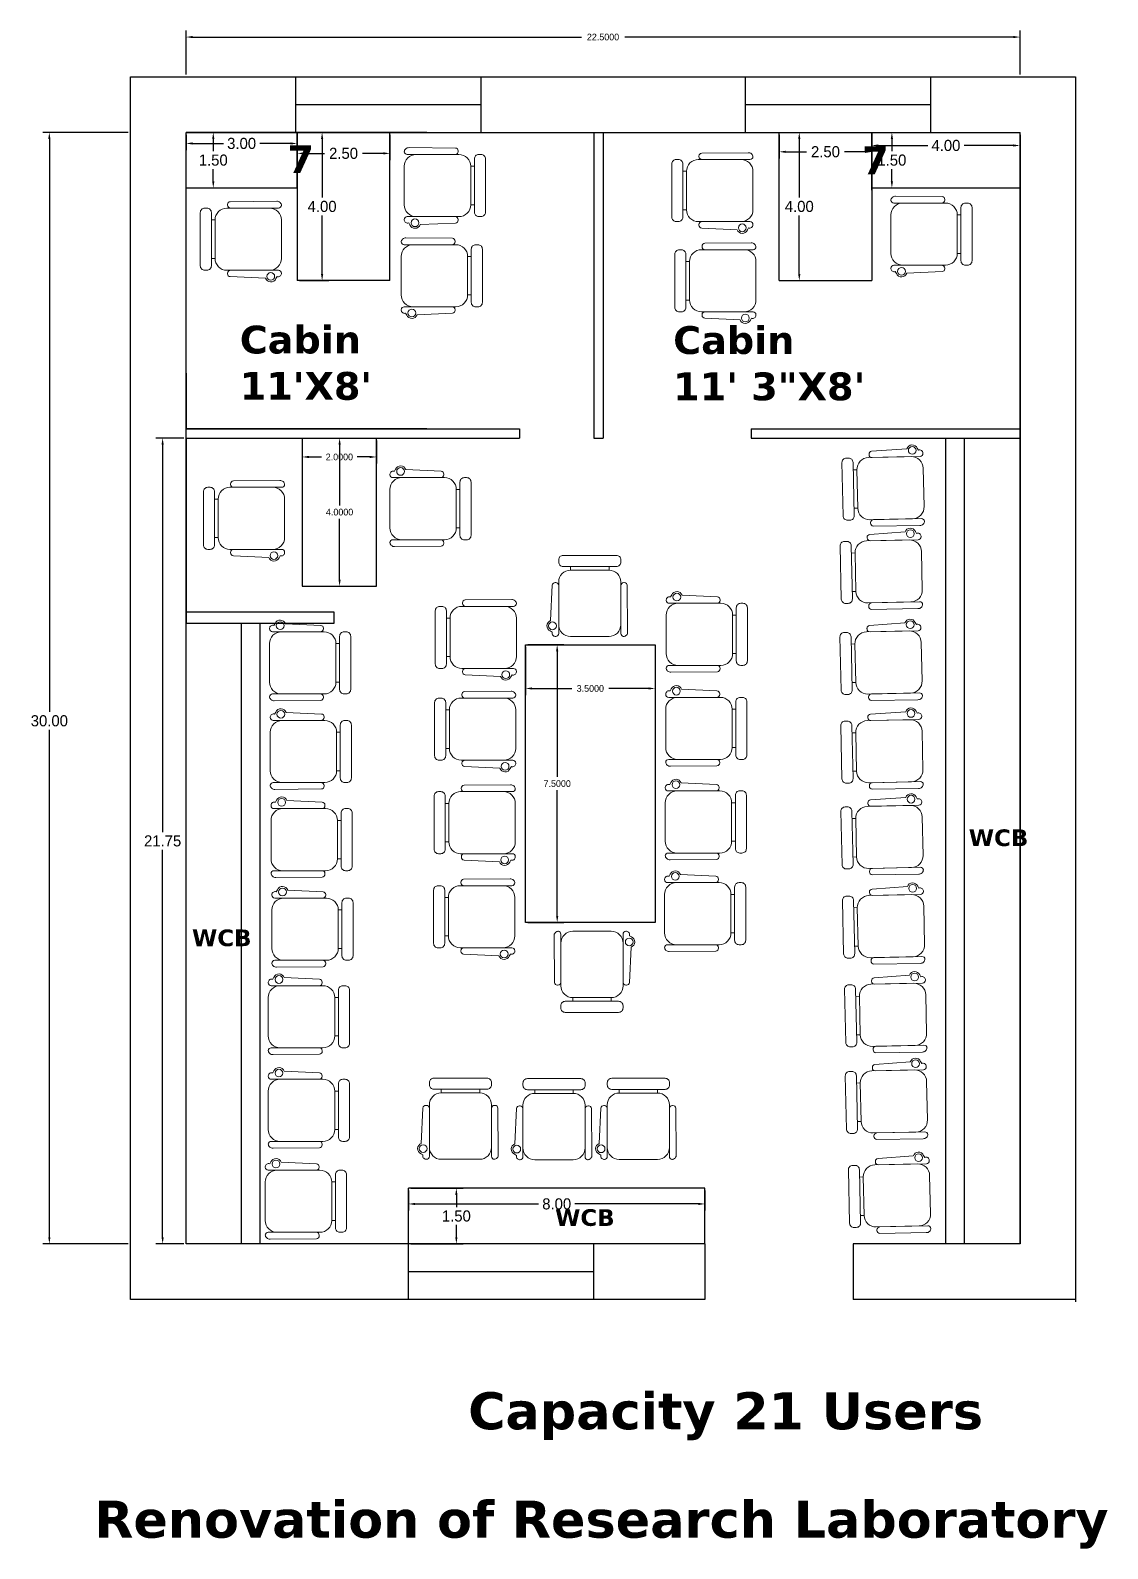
# Model space of a CAD drawing. Header units: inches. Extents: x 23 to 629, y -355 to 51.
# Drawn here: x 543.45 to 572.51, y -292.21 to -251.23 of the extents above; entities that cross this region are included whole.
import ezdxf

# ---------------------------------------------------------------- set-up
doc = ezdxf.new("R2010")
doc.units = ezdxf.units.IN
doc.header["$MEASUREMENT"] = 0
doc.layers.add('FUR', color=252, linetype='Continuous', lineweight=9)
doc.layers.add('FURN', color=252, linetype='Continuous', lineweight=9)
doc.dimstyles.get("Standard").update_dxf_attribs({"dimtxt": 0.18, "dimasz": 0.18, "dimexe": 0.18, "dimexo": 0.0625, "dimgap": 0.09, "dimtad": 0, "dimtih": 1, "dimtoh": 1, "dimdec": 4, "dimzin": 0, "dimdsep": 46, "dimtxsty": 'Standard', "dimcen": 0.09, "dimadec": 0, "dimazin": 0, "dimtfac": 1, "dimtdec": 4, "dimtofl": 0, "dimtmove": 0, "dimatfit": 3, "dimfxl": 1, "dimtolj": 1, "dimtzin": 0, "dimarcsym": 0})

# ---------------------------------------------------------------- blocks, each defined once
blk = doc.blocks.new('*D299')
at = {"color": 0, "lineweight": -2}
for p, q in [((546.087, -253.983), (543.783, -253.983)), ((543.963, -254.163), (543.963, -269.626)), ((543.963, -283.803), (543.963, -270.106)), ((546.087, -283.983), (543.783, -283.983))]:
    blk.add_line(p, q, dxfattribs=at)
at = {"color": 0}
for points in [[(543.933, -254.163), (543.993, -254.163), (543.963, -253.983)], [(543.933, -283.803), (543.993, -283.803), (543.963, -283.983)]]:
    blk.add_solid(points, dxfattribs=at)
at = {"layer": 'Defpoints', "color": 0}
for p in [(543.963, -253.983), (546.15, -253.983), (546.15, -283.983)]:
    blk.add_point(p, dxfattribs=at)
at = {"color": 0, "insert": (543.963, -269.866), "char_height": 0.3, "attachment_point": 5}
blk.add_mtext('\\A1;30.00', dxfattribs=at)
blk = doc.blocks.new('CINE CHAIR')
at = {"layer": 'FUR', "color": 48, "lineweight": 0}
for p, q in [((448043.7758, 57308.3057), (448043.7995, 57308.3057)), ((448043.7758, 57308.0577), (448043.7995, 57308.0577))]:
    blk.add_line(p, q, dxfattribs=at)
blk.add_lwpolyline([(448043.4505, 57308.4336), (448043.6781, 57308.4231, -0.388092), (448043.6954, 57308.4042), (448043.6954, 57308.4007, -0.414214), (448043.6764, 57308.3817), (448043.3673, 57308.3817, -0.414214), (448043.3483, 57308.4007), (448043.3483, 57308.4043, -0.491313), (448043.3768, 57308.4228), (448043.3841, 57308.4356)], format="xyb", dxfattribs=at)
for points in [[(448043.4243, 57308.3817), (448043.6998, 57308.3817, -0.414214), (448043.7758, 57308.3057), (448043.7758, 57308.0577, -0.414214), (448043.6998, 57307.9817), (448043.4243, 57307.9817, -0.414214), (448043.3483, 57308.0577), (448043.3483, 57308.3057, -0.414214)], [(448043.828, 57308.3817), (448043.8423, 57308.3817, -0.414214), (448043.8708, 57308.3532), (448043.8708, 57308.0102, -0.414214), (448043.8423, 57307.9817), (448043.828, 57307.9817, -0.414214), (448043.7995, 57308.0102), (448043.7995, 57308.3532, -0.414214)], [(448043.3789, 57307.9377), (448043.6778, 57307.9402, 0.393133), (448043.6955, 57307.9591), (448043.6955, 57307.9627, 0.414214), (448043.6765, 57307.9817), (448043.3673, 57307.9817, 0.414214), (448043.3483, 57307.9627), (448043.3483, 57307.9661, 0.435766)]]:
    blk.add_lwpolyline(points, format="xyb", close=True, dxfattribs=at)
blk.add_circle((448043.4169, 57308.4216), 0.0249, dxfattribs=at)
blk.add_arc((448043.4169, 57308.4216), 0.0356, 19.66282, 156.94942, dxfattribs=at)
blk = doc.blocks.new('*D300')
at = {"color": 0, "lineweight": -2}
for p, q in [((547.65, -252.42), (547.65, -251.23)), ((547.83, -251.41), (558.315, -251.41)), ((569.97, -251.41), (559.485, -251.41)), ((570.15, -252.42), (570.15, -251.23))]:
    blk.add_line(p, q, dxfattribs=at)
at = {"color": 0}
for points in [[(547.83, -251.38), (547.83, -251.44), (547.65, -251.41)], [(569.97, -251.38), (569.97, -251.44), (570.15, -251.41)]]:
    blk.add_solid(points, dxfattribs=at)
at = {"layer": 'Defpoints', "color": 0}
for p in [(570.15, -251.41), (547.65, -252.483), (570.15, -252.483)]:
    blk.add_point(p, dxfattribs=at)
at = {"color": 0, "insert": (558.9, -251.41), "char_height": 0.18, "attachment_point": 5}
blk.add_mtext('\\A1;22.5000', dxfattribs=at)
blk = doc.blocks.new('*D377')
at = {"color": 0, "lineweight": -2}
for p, q in [((547.65, -254.045), (547.65, -254.462)), ((550.65, -254.045), (550.65, -254.462)), ((547.83, -254.282), (548.66, -254.282)), ((550.47, -254.282), (549.64, -254.282))]:
    blk.add_line(p, q, dxfattribs=at)
at = {"color": 0}
for points in [[(547.83, -254.252), (547.83, -254.312), (547.65, -254.282)], [(550.47, -254.252), (550.47, -254.312), (550.65, -254.282)]]:
    blk.add_solid(points, dxfattribs=at)
at = {"layer": 'Defpoints', "color": 0}
for p in [(547.65, -253.983), (550.65, -253.983), (550.65, -254.282)]:
    blk.add_point(p, dxfattribs=at)
at = {"color": 0, "insert": (549.15, -254.282), "char_height": 0.3, "attachment_point": 5}
blk.add_mtext('\\A1;3.00', dxfattribs=at)
blk = doc.blocks.new('*D378')
at = {"color": 0, "lineweight": -2}
for p, q in [((547.712, -253.983), (548.565, -253.983)), ((548.385, -254.163), (548.385, -254.493)), ((548.385, -255.303), (548.385, -254.973)), ((547.712, -255.483), (548.565, -255.483))]:
    blk.add_line(p, q, dxfattribs=at)
at = {"color": 0}
for points in [[(548.355, -254.163), (548.415, -254.163), (548.385, -253.983)], [(548.355, -255.303), (548.415, -255.303), (548.385, -255.483)]]:
    blk.add_solid(points, dxfattribs=at)
at = {"layer": 'Defpoints', "color": 0}
for p in [(547.65, -253.983), (547.65, -255.483), (548.385, -255.483)]:
    blk.add_point(p, dxfattribs=at)
at = {"color": 0, "insert": (548.385, -254.733), "char_height": 0.3, "attachment_point": 5}
blk.add_mtext('\\A1;1.50', dxfattribs=at)
blk = doc.blocks.new('*D379')
at = {"color": 0, "lineweight": -2}
for p, q in [((550.65, -254.045), (550.65, -254.73)), ((553.15, -254.045), (553.15, -254.73)), ((550.83, -254.55), (551.385, -254.55)), ((552.97, -254.55), (552.415, -254.55))]:
    blk.add_line(p, q, dxfattribs=at)
at = {"color": 0}
for points in [[(550.83, -254.52), (550.83, -254.58), (550.65, -254.55)], [(552.97, -254.52), (552.97, -254.58), (553.15, -254.55)]]:
    blk.add_solid(points, dxfattribs=at)
at = {"layer": 'Defpoints', "color": 0}
for p in [(550.65, -253.983), (553.15, -253.983), (553.15, -254.55)]:
    blk.add_point(p, dxfattribs=at)
at = {"color": 0, "insert": (551.9, -254.55), "char_height": 0.3, "attachment_point": 5}
blk.add_mtext('\\A1;2.50', dxfattribs=at)
blk = doc.blocks.new('*D380')
at = {"color": 0, "lineweight": -2}
for p, q in [((550.712, -253.983), (551.501, -253.983)), ((551.321, -254.163), (551.321, -255.743)), ((551.321, -257.803), (551.321, -256.223)), ((550.712, -257.983), (551.501, -257.983))]:
    blk.add_line(p, q, dxfattribs=at)
at = {"color": 0}
for points in [[(551.291, -254.163), (551.351, -254.163), (551.321, -253.983)], [(551.291, -257.803), (551.351, -257.803), (551.321, -257.983)]]:
    blk.add_solid(points, dxfattribs=at)
at = {"layer": 'Defpoints', "color": 0}
for p in [(550.65, -253.983), (550.65, -257.983), (551.321, -257.983)]:
    blk.add_point(p, dxfattribs=at)
at = {"color": 0, "insert": (551.321, -255.983), "char_height": 0.3, "attachment_point": 5}
blk.add_mtext('\\A1;4.00', dxfattribs=at)
blk = doc.blocks.new('*D381')
at = {"color": 0, "lineweight": -2}
for p, q in [((563.712, -253.983), (564.374, -253.983)), ((564.194, -254.163), (564.194, -255.743)), ((564.194, -257.803), (564.194, -256.223)), ((563.712, -257.983), (564.374, -257.983))]:
    blk.add_line(p, q, dxfattribs=at)
at = {"color": 0}
for points in [[(564.164, -254.163), (564.224, -254.163), (564.194, -253.983)], [(564.164, -257.803), (564.224, -257.803), (564.194, -257.983)]]:
    blk.add_solid(points, dxfattribs=at)
at = {"layer": 'Defpoints', "color": 0}
for p in [(563.65, -253.983), (563.65, -257.983), (564.194, -257.983)]:
    blk.add_point(p, dxfattribs=at)
at = {"color": 0, "insert": (564.194, -255.983), "char_height": 0.3, "attachment_point": 5}
blk.add_mtext('\\A1;4.00', dxfattribs=at)
blk = doc.blocks.new('*D382')
at = {"color": 0, "lineweight": -2}
for p, q in [((563.65, -254.045), (563.65, -254.687)), ((566.15, -254.045), (566.15, -254.687)), ((563.83, -254.507), (564.385, -254.507)), ((565.97, -254.507), (565.415, -254.507))]:
    blk.add_line(p, q, dxfattribs=at)
at = {"color": 0}
for points in [[(563.83, -254.477), (563.83, -254.537), (563.65, -254.507)], [(565.97, -254.477), (565.97, -254.537), (566.15, -254.507)]]:
    blk.add_solid(points, dxfattribs=at)
at = {"layer": 'Defpoints', "color": 0}
for p in [(563.65, -253.983), (566.15, -253.983), (566.15, -254.507)]:
    blk.add_point(p, dxfattribs=at)
at = {"color": 0, "insert": (564.9, -254.507), "char_height": 0.3, "attachment_point": 5}
blk.add_mtext('\\A1;2.50', dxfattribs=at)
blk = doc.blocks.new('*D383')
at = {"color": 0, "lineweight": -2}
for p, q in [((566.212, -253.983), (566.872, -253.983)), ((566.692, -254.163), (566.692, -254.493)), ((566.692, -255.303), (566.692, -254.973)), ((566.212, -255.483), (566.872, -255.483))]:
    blk.add_line(p, q, dxfattribs=at)
at = {"color": 0}
for points in [[(566.662, -254.163), (566.722, -254.163), (566.692, -253.983)], [(566.662, -255.303), (566.722, -255.303), (566.692, -255.483)]]:
    blk.add_solid(points, dxfattribs=at)
at = {"layer": 'Defpoints', "color": 0}
for p in [(566.15, -253.983), (566.15, -255.483), (566.692, -255.483)]:
    blk.add_point(p, dxfattribs=at)
at = {"color": 0, "insert": (566.692, -254.733), "char_height": 0.3, "attachment_point": 5}
blk.add_mtext('\\A1;1.50', dxfattribs=at)
blk = doc.blocks.new('*D384')
at = {"color": 0, "lineweight": -2}
for p, q in [((566.15, -254.045), (566.15, -254.517)), ((570.15, -254.045), (570.15, -254.517)), ((566.33, -254.337), (567.66, -254.337)), ((569.97, -254.337), (568.64, -254.337))]:
    blk.add_line(p, q, dxfattribs=at)
at = {"color": 0}
for points in [[(566.33, -254.307), (566.33, -254.367), (566.15, -254.337)], [(569.97, -254.307), (569.97, -254.367), (570.15, -254.337)]]:
    blk.add_solid(points, dxfattribs=at)
at = {"layer": 'Defpoints', "color": 0}
for p in [(566.15, -253.983), (570.15, -253.983), (570.15, -254.337)]:
    blk.add_point(p, dxfattribs=at)
at = {"color": 0, "insert": (568.15, -254.337), "char_height": 0.3, "attachment_point": 5}
blk.add_mtext('\\A1;4.00', dxfattribs=at)
blk = doc.blocks.new('*D385')
at = {"color": 0, "lineweight": -2}
for p, q in [((556.807, -267.873), (556.807, -269.173)), ((560.307, -267.873), (560.307, -269.173)), ((556.987, -268.993), (558.062, -268.993)), ((560.127, -268.993), (559.052, -268.993))]:
    blk.add_line(p, q, dxfattribs=at)
at = {"color": 0}
for points in [[(556.987, -268.963), (556.987, -269.023), (556.807, -268.993)], [(560.127, -268.963), (560.127, -269.023), (560.307, -268.993)]]:
    blk.add_solid(points, dxfattribs=at)
at = {"layer": 'Defpoints', "color": 0}
for p in [(556.807, -267.81), (560.307, -267.81), (560.307, -268.993)]:
    blk.add_point(p, dxfattribs=at)
at = {"color": 0, "insert": (558.557, -268.993), "char_height": 0.18, "attachment_point": 5}
blk.add_mtext('\\A1;3.5000', dxfattribs=at)
blk = doc.blocks.new('*D386')
at = {"color": 0, "lineweight": -2}
for p, q in [((556.869, -267.81), (557.843, -267.81)), ((557.663, -267.99), (557.663, -271.38)), ((557.663, -275.13), (557.663, -271.74)), ((556.869, -275.31), (557.843, -275.31))]:
    blk.add_line(p, q, dxfattribs=at)
at = {"color": 0}
for points in [[(557.633, -267.99), (557.693, -267.99), (557.663, -267.81)], [(557.633, -275.13), (557.693, -275.13), (557.663, -275.31)]]:
    blk.add_solid(points, dxfattribs=at)
at = {"layer": 'Defpoints', "color": 0}
for p in [(556.807, -267.81), (556.807, -275.31), (557.663, -275.31)]:
    blk.add_point(p, dxfattribs=at)
at = {"color": 0, "insert": (557.663, -271.56), "char_height": 0.18, "attachment_point": 5}
blk.add_mtext('\\A1;7.5000', dxfattribs=at)
blk = doc.blocks.new('*D387')
at = {"color": 0, "lineweight": -2}
for p, q in [((553.712, -282.483), (555.123, -282.483)), ((554.943, -282.663), (554.943, -282.993)), ((554.943, -283.803), (554.943, -283.473)), ((553.712, -283.983), (555.123, -283.983))]:
    blk.add_line(p, q, dxfattribs=at)
at = {"color": 0}
for points in [[(554.913, -282.663), (554.973, -282.663), (554.943, -282.483)], [(554.913, -283.803), (554.973, -283.803), (554.943, -283.983)]]:
    blk.add_solid(points, dxfattribs=at)
at = {"layer": 'Defpoints', "color": 0}
for p in [(553.65, -282.483), (553.65, -283.983), (554.943, -283.983)]:
    blk.add_point(p, dxfattribs=at)
at = {"color": 0, "insert": (554.943, -283.233), "char_height": 0.3, "attachment_point": 5}
blk.add_mtext('\\A1;1.50', dxfattribs=at)
blk = doc.blocks.new('*D388')
at = {"color": 0, "lineweight": -2}
for p, q in [((553.65, -282.545), (553.65, -283.086)), ((561.65, -282.545), (561.65, -283.086)), ((553.83, -282.906), (557.16, -282.906)), ((561.47, -282.906), (558.14, -282.906))]:
    blk.add_line(p, q, dxfattribs=at)
at = {"color": 0}
for points in [[(553.83, -282.876), (553.83, -282.936), (553.65, -282.906)], [(561.47, -282.876), (561.47, -282.936), (561.65, -282.906)]]:
    blk.add_solid(points, dxfattribs=at)
at = {"layer": 'Defpoints', "color": 0}
for p in [(553.65, -282.483), (561.65, -282.483), (561.65, -282.906)]:
    blk.add_point(p, dxfattribs=at)
at = {"color": 0, "insert": (557.65, -282.906), "char_height": 0.3, "attachment_point": 5}
blk.add_mtext('\\A1;8.00', dxfattribs=at)
blk = doc.blocks.new('*D493')
at = {"color": 0, "lineweight": -2}
for p, q in [((547.587, -262.233), (546.839, -262.233)), ((547.019, -262.413), (547.019, -272.868)), ((547.019, -283.803), (547.019, -273.348)), ((547.587, -283.983), (546.839, -283.983))]:
    blk.add_line(p, q, dxfattribs=at)
at = {"color": 0}
for points in [[(546.989, -262.413), (547.049, -262.413), (547.019, -262.233)], [(546.989, -283.803), (547.049, -283.803), (547.019, -283.983)]]:
    blk.add_solid(points, dxfattribs=at)
at = {"layer": 'Defpoints', "color": 0}
for p in [(547.65, -262.233), (547.019, -283.983), (547.65, -283.983)]:
    blk.add_point(p, dxfattribs=at)
at = {"color": 0, "insert": (547.019, -273.108), "char_height": 0.3, "attachment_point": 5}
blk.add_mtext('\\A1;21.75', dxfattribs=at)
blk = doc.blocks.new('*D494')
at = {"color": 0, "lineweight": -2}
for p, q in [((550.787, -262.295), (550.787, -262.924)), ((552.787, -262.295), (552.787, -262.924)), ((550.967, -262.744), (551.307, -262.744)), ((552.607, -262.744), (552.267, -262.744))]:
    blk.add_line(p, q, dxfattribs=at)
at = {"color": 0}
for points in [[(550.967, -262.714), (550.967, -262.774), (550.787, -262.744)], [(552.607, -262.714), (552.607, -262.774), (552.787, -262.744)]]:
    blk.add_solid(points, dxfattribs=at)
at = {"layer": 'Defpoints', "color": 0}
for p in [(550.787, -262.233), (552.787, -262.233), (552.787, -262.744)]:
    blk.add_point(p, dxfattribs=at)
at = {"color": 0, "insert": (551.787, -262.744), "char_height": 0.18, "attachment_point": 5}
blk.add_mtext('\\A1;2.0000', dxfattribs=at)
blk = doc.blocks.new('*D495')
at = {"color": 0, "lineweight": -2}
for p, q in [((550.85, -262.233), (551.973, -262.233)), ((551.793, -262.413), (551.793, -264.053)), ((551.793, -266.053), (551.793, -264.413)), ((550.85, -266.233), (551.973, -266.233))]:
    blk.add_line(p, q, dxfattribs=at)
at = {"color": 0}
for points in [[(551.763, -262.413), (551.823, -262.413), (551.793, -262.233)], [(551.763, -266.053), (551.823, -266.053), (551.793, -266.233)]]:
    blk.add_solid(points, dxfattribs=at)
at = {"layer": 'Defpoints', "color": 0}
for p in [(550.787, -262.233), (550.787, -266.233), (551.793, -266.233)]:
    blk.add_point(p, dxfattribs=at)
at = {"color": 0, "insert": (551.793, -264.233), "char_height": 0.18, "attachment_point": 5}
blk.add_mtext('\\A1;4.0000', dxfattribs=at)

msp = doc.modelspace()

# ---------------------------------------------------------------- linework, layer by layer
for p, q in [((546.14958, -252.48252), (571.64958, -252.48252)), ((546.14958, -285.48252), (546.14958, -252.48252)), ((550.61405, -253.98252), (550.61405, -252.48252)), ((555.61405, -253.98252), (555.61405, -252.48252)), ((562.74268, -253.98252), (562.74268, -252.48252)), ((567.74268, -253.98252), (567.74268, -252.48252)), ((571.64958, -252.48252), (571.64958, -285.54502)), ((550.61405, -253.23252), (555.61405, -253.23252)), ((562.74268, -253.23252), (567.74268, -253.23252)), ((547.64958, -253.98252), (570.14958, -253.98252)), ((547.64958, -283.98252), (547.64958, -253.98252)), ((554.14958, -253.98252), (547.64958, -253.98252)), ((547.64958, -255.48252), (547.64958, -253.98252)), ((550.64958, -255.48252), (550.64958, -253.98252)), ((550.64958, -253.98252), (550.64958, -257.98252)), ((550.64958, -255.48252), (550.64958, -253.98252)), ((553.14958, -257.98252), (553.14958, -253.98252)), ((558.64958, -253.98252), (558.64958, -262.23252)), ((558.64958, -253.98252), (558.64958, -262.23252)), ((558.89958, -253.98252), (558.89958, -262.23252)), ((563.64958, -257.98252), (563.64958, -253.98252)), ((566.14958, -255.54502), (566.14958, -253.98252)), ((566.14958, -253.98252), (566.14958, -257.98252)), ((566.14958, -253.98252), (570.14958, -253.98252)), ((570.14958, -283.98252), (570.14958, -253.98252)), ((570.14958, -254.04502), (570.14958, -283.98252)), ((570.14958, -254.04502), (570.14958, -283.98252)), ((570.14958, -255.54502), (570.14958, -254.04502)), ((547.64958, -255.48252), (550.64958, -255.48252)), ((566.14958, -255.48252), (570.14958, -255.48252)), ((553.14958, -257.98252), (550.64958, -257.98252)), ((563.64958, -257.98252), (566.14958, -257.98252)), ((547.64958, -260.48252), (547.64958, -261.98252)), ((547.64958, -261.98252), (556.64958, -261.98252)), ((554.14958, -261.98252), (547.64958, -261.98252)), ((547.64958, -262.23252), (556.64958, -262.23252)), ((547.64958, -262.23252), (547.64958, -267.23252)), ((550.78726, -262.23252), (550.78726, -266.23252)), ((552.78726, -266.23252), (552.78726, -262.23252)), ((556.64958, -261.98252), (556.64958, -262.23252)), ((558.64958, -262.23252), (558.89958, -262.23252)), ((562.89958, -261.98252), (570.14958, -261.98252)), ((562.89958, -261.98252), (562.89958, -262.23252)), ((562.89958, -262.23252), (570.14958, -262.23252)), ((568.14958, -283.98252), (568.14958, -262.23252)), ((568.64958, -283.98252), (568.64958, -262.23252)), ((550.78726, -266.23252), (552.78726, -266.23252)), ((551.64958, -266.93252), (547.64958, -266.93252)), ((551.64958, -267.23252), (551.64958, -266.93252)), ((547.64958, -267.23252), (549.64958, -267.23252)), ((547.64958, -267.23252), (551.64958, -267.23252)), ((549.14958, -283.98252), (549.14958, -267.23252)), ((549.64958, -283.98252), (549.64958, -267.23252)), ((549.64958, -283.98252), (549.64958, -267.23252)), ((550.05526, -267.23252), (551.20023, -267.23252)), ((556.80686, -267.81037), (560.30686, -267.81037)), ((556.80686, -275.31037), (556.80686, -267.81037)), ((560.30686, -267.81037), (560.30686, -275.31037)), ((560.30686, -275.31037), (556.80686, -275.31037)), ((561.64958, -282.48252), (553.64958, -282.48252)), ((553.64958, -283.98252), (553.64958, -282.48252)), ((561.64958, -283.98252), (561.64958, -282.48252)), ((561.64958, -283.98252), (547.64958, -283.98252)), ((553.64958, -285.48252), (553.64958, -283.98252)), ((558.64958, -285.48252), (558.64958, -283.98252)), ((561.64958, -283.98252), (561.64958, -285.48252)), ((570.14958, -283.98252), (565.64958, -283.98252)), ((565.64958, -283.98252), (565.64958, -285.48252)), ((570.14958, -283.98252), (567.64958, -283.98252)), ((570.14958, -283.98252), (568.84958, -283.98252)), ((553.64958, -284.73252), (558.64958, -284.73252)), ((561.64958, -285.48252), (546.14958, -285.48252)), ((567.64958, -285.48252), (565.64958, -285.48252)), ((571.64958, -285.48252), (567.64958, -285.48252))]:
    msp.add_line(p, q)

# ---------------------------------------------------------------- block references
at = {"layer": 'FURN', "zscale": 4.190399999999999}
for p, xscale, yscale, rotation in [((-1876930.89886, 239860.71766), -4.190400000000028, 4.19040000000001, 180.0008565926003), ((1878047.37982, 239860.58198), 4.190400000000028, 4.19040000000001, 179.9991434073997), ((-1876917.77197, 239859.40576), -4.190400000000028, 4.19040000000001, 180.0008565926003), ((1878034.66117, 239859.26971), 4.190400000000028, 4.19040000000001, 179.9991434073997), ((-1876930.98202, 239858.28321), -4.190400000000028, 4.19040000000001, 180.0008565926003), ((1878047.46298, 239858.14753), 4.190400000000028, 4.19040000000001, 179.9991434073997), ((1883078.77268, -197126.63619), -4.190400000000029, 4.190400000000009, 1.319001083523679), ((-1876931.28651, -240380.27608), 4.190400000000028, 4.19040000000001, 359.9991434073997), ((1878034.74554, 239851.73504), 4.190400000000028, 4.19040000000001, 179.9991434073997), ((1883078.72192, -197128.88354), -4.190400000000029, 4.190400000000009, 1.319001083523679), ((240674.67685, -1877752.02592), 4.190400000000028, 4.19040000000001, 89.99914340739973), ((1878041.00053, 239848.52119), 4.190400000000028, 4.19040000000001, 179.9991434073997), ((-1876923.83309, -240383.66686), 4.190400000000028, 4.19040000000001, 359.9991434073997), ((-1876934.53393, -240384.43686), 4.190400000000028, 4.19040000000001, 359.9991434073997), ((1883078.71802, -197131.3405), -4.190400000000029, 4.190400000000009, 1.319001083523679), ((1878040.98231, 239846.04616), 4.190400000000028, 4.19040000000001, 179.9991434073997), ((-1876923.84486, -240386.20582), 4.190400000000028, 4.19040000000001, 359.9991434073997), ((-1876934.51554, -240386.8291), 4.190400000000028, 4.19040000000001, 359.9991434073997), ((1883078.74012, -197133.73574), -4.190400000000029, 4.190400000000009, 1.319001083523679), ((1878040.96859, 239843.52118), 4.190400000000028, 4.19040000000001, 179.9991434073997), ((-1876923.85858, -240388.7308), 4.190400000000028, 4.19040000000001, 359.9991434073997), ((-1876934.49356, -240389.20767), 4.190400000000028, 4.19040000000001, 359.9991434073997), ((1883078.7425, -197136.04985), -4.190400000000029, 4.190400000000009, 1.319001083523679), ((1878040.95682, 239840.98222), 4.190400000000028, 4.19040000000001, 179.9991434073997), ((-1876923.8768, -240391.20583), 4.190400000000028, 4.19040000000001, 359.9991434073997), ((-1876934.47146, -240391.62555), 4.190400000000028, 4.19040000000001, 359.9991434073997), ((1883078.78427, -197138.45724), -4.190400000000029, 4.190400000000009, 1.319001083523679), ((-239557.53484, 1877208.89117), 4.190400000000028, 4.19040000000001, 269.9991434073997), ((-1876934.56742, -240393.98844), 4.190400000000028, 4.19040000000001, 359.9991434073997), ((1883078.84014, -197140.8505), -4.190400000000029, 4.190400000000009, 1.319001083523679), ((1883078.86281, -197143.18924), -4.190400000000029, 4.190400000000009, 1.319001083523679), ((-1876934.56773, -240396.5143), 4.190400000000028, 4.19040000000001, 359.9991434073997), ((240671.18833, -1877766.13602), 4.190400000000028, 4.19040000000001, 89.99914340739973), ((240673.71357, -1877766.14974), 4.190400000000028, 4.19040000000001, 89.99914340739973), ((240675.98851, -1877766.14077), 4.190400000000028, 4.19040000000001, 89.99914340739973), ((1883078.94472, -197145.72576), -4.190400000000029, 4.190400000000009, 1.319001083523679), ((-1876934.64839, -240398.96832), 4.190400000000028, 4.19040000000001, 359.9991434073997)]:
    msp.add_blockref('CINE CHAIR', p, dxfattribs=dict(at, xscale=xscale, yscale=yscale, rotation=rotation))

# ---------------------------------------------------------------- texts
at = {"attachment_point": 1}
for s, insert, char_height, width in [('{\\fVerdana|b1|i0|c0|p34;7}', (550.3887, -254.33094), 0.75, 1.2013848), ('{\\fVerdana|b1|i0|c0|p34;7}', (565.88852, -254.36349), 0.75, 1.2013848), ("{\\fVerdana|b1|i0|c0|p34;Cabin\\P11'X8'}", (549.09969, -259.19996), 0.75, 5.9176188), ('{\\fVerdana|b1|i0|c0|p34;Cabin\\P11\' 3"X8\'}', (560.79175, -259.21344), 0.75, 7.7102492), ('{\\fVerdana|b1|i0|c0|p34;WCB}', (568.76654, -272.79638), 0.45, 3.5505713), ('{\\fVerdana|b1|i0|c0|p34;WCB}', (547.81212, -275.498), 0.45, 3.5505713), ('{\\fVerdana|b1|i0|c0|p34;WCB}', (557.60757, -283.04784), 0.45, 3.5505713), ('{\\fVerdana|b1|i0|c0|p34;Capacity 21 Users}', (555.26124, -287.98725), 1, 31.0052658), ('{\\fVerdana|b1|i0|c0|p34;Renovation of Research Laboratory}', (545.1742, -290.91309), 1, 31.0052658)]:
    msp.add_mtext(s, dxfattribs=dict(at, insert=insert, char_height=char_height, width=width))

# ---------------------------------------------------------------- dimensions: what is measured, and where the dimension line sits
for base, p1, p2, picture, middle in [((570.14958, -251.40955), (547.64958, -252.48252), (570.14958, -252.48252), '*D300', (558.89958, -251.40955)), ((552.78726, -262.74418), (550.78726, -262.23252), (552.78726, -262.23252), '*D494', (551.78726, -262.74418)), ((560.30686, -268.99346), (556.80686, -267.81037), (560.30686, -267.81037), '*D385', (558.55686, -268.99346))]:
    dim = msp.add_linear_dim(base=base, p1=p1, p2=p2, dimstyle='Standard')
    dim.commit()
    dim.dimension.update_dxf_attribs({"geometry": picture, "text_midpoint": middle})
dim = msp.add_linear_dim(base=(543.96261, -253.98252), p1=(546.14958, -283.98252), p2=(546.14958, -253.98252), angle=90, dimstyle='Standard', override={"dimtxt": 0.3, "dimdec": 2})
dim.commit()
dim.dimension.update_dxf_attribs({"geometry": '*D299', "text_midpoint": (543.96261, -269.86633), "dimtype": 160})
dim = msp.add_linear_dim(base=(550.64958, -254.28168), p1=(547.64958, -253.98252), p2=(550.64958, -253.98252), dimstyle='Standard', override={"dimtxt": 0.3, "dimdec": 2})
dim.commit()
dim.dimension.update_dxf_attribs({"geometry": '*D377', "text_midpoint": (549.14958, -254.28168), "dimtype": 160})
for base, p1, p2, picture, middle in [((548.3852, -255.48252), (547.64958, -253.98252), (547.64958, -255.48252), '*D378', (548.3852, -254.73252)), ((551.32135, -257.98252), (550.64958, -253.98252), (550.64958, -257.98252), '*D380', (551.32135, -255.98252)), ((564.19418, -257.98252), (563.64958, -253.98252), (563.64958, -257.98252), '*D381', (564.19418, -255.98252)), ((566.69247, -255.48252), (566.14958, -253.98252), (566.14958, -255.48252), '*D383', (566.69247, -254.73252)), ((547.01944, -283.98252), (547.64958, -262.23252), (547.64958, -283.98252), '*D493', (547.01944, -273.10752)), ((554.94306, -283.98252), (553.64958, -282.48252), (553.64958, -283.98252), '*D387', (554.94306, -283.23252))]:
    dim = msp.add_linear_dim(base=base, p1=p1, p2=p2, angle=90, dimstyle='Standard', override={"dimtxt": 0.3, "dimdec": 2})
    dim.commit()
    dim.dimension.update_dxf_attribs({"geometry": picture, "text_midpoint": middle})
for base, p1, p2, picture, middle in [((553.14958, -254.55013), (550.64958, -253.98252), (553.14958, -253.98252), '*D379', (551.89958, -254.55013)), ((566.14958, -254.50716), (563.64958, -253.98252), (566.14958, -253.98252), '*D382', (564.89958, -254.50716)), ((570.14958, -254.33719), (566.14958, -253.98252), (570.14958, -253.98252), '*D384', (568.14958, -254.33719)), ((561.64958, -282.90572), (553.64958, -282.48252), (561.64958, -282.48252), '*D388', (557.64958, -282.90572))]:
    dim = msp.add_linear_dim(base=base, p1=p1, p2=p2, dimstyle='Standard', override={"dimtxt": 0.3, "dimdec": 2})
    dim.commit()
    dim.dimension.update_dxf_attribs({"geometry": picture, "text_midpoint": middle})
for base, p1, p2, picture, middle in [((551.79298, -266.23252), (550.78726, -262.23252), (550.78726, -266.23252), '*D495', (551.79298, -264.23252)), ((557.6633, -275.31037), (556.80686, -267.81037), (556.80686, -275.31037), '*D386', (557.6633, -271.56037))]:
    dim = msp.add_linear_dim(base=base, p1=p1, p2=p2, angle=90, dimstyle='Standard')
    dim.commit()
    dim.dimension.update_dxf_attribs({"geometry": picture, "text_midpoint": middle})

doc.saveas('drawing.dxf')
